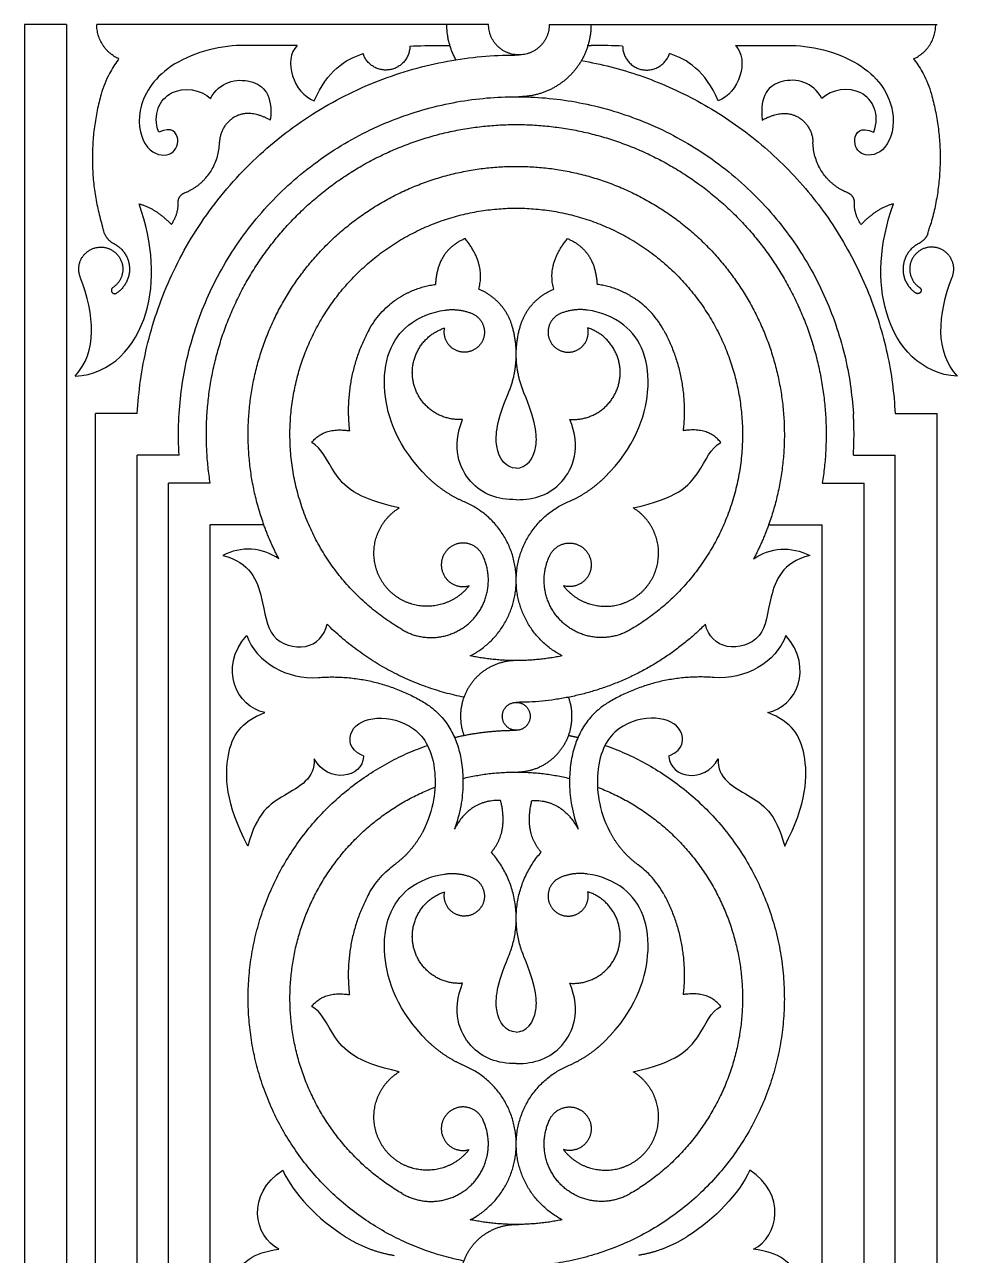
# Model space of a CAD drawing. Header units: millimetres. Extents: x -100 to 100, y -100 to 100.
# Drawn here: x -62.72 to -33.01, y -11.17 to 28.04 of the extents above; entities that cross this region are included whole.
import ezdxf

# ---------------------------------------------------------------- set-up
doc = ezdxf.new("R2010")
doc.units = ezdxf.units.MM
doc.header["$MEASUREMENT"] = 0
doc.layers.add('Layer 03', color=5, linetype='Continuous')

msp = doc.modelspace()

# ---------------------------------------------------------------- linework, layer by layer
at = {"layer": 'Layer 03'}
for p, q in [((-61.386, 28.038), (-62.717, 28.038)), ((-62.717, 28.038), (-62.717, -62.675)), ((-61.386, 28.038), (-61.386, -61.343)), ((-47.943, 28.038), (-60.42, 28.038)), ((-54.04, 27.372), (-55.827, 27.372)), ((-49.445, 27.372), (-49.176, 27.372)), ((-44.806, 27.372), (-44.678, 27.372)), ((-40.083, 27.372), (-38.296, 27.372)), ((-59.131, 15.651), (-60.462, 15.651)), ((-60.462, -21.604), (-60.462, 15.651)), ((-34.993, 15.651), (-33.661, 15.651)), ((-33.661, -21.604), (-33.661, 15.651)), ((-59.131, -20.273), (-59.131, 14.32)), ((-57.797, 14.32), (-59.131, 14.32)), ((-36.326, 14.32), (-34.993, 14.32)), ((-34.993, -20.273), (-34.993, 14.32)), ((-58.139, -19.386), (-58.139, 13.432)), ((-56.807, 13.432), (-58.139, 13.432)), ((-37.316, 13.432), (-35.985, 13.432)), ((-35.985, -19.386), (-35.985, 13.432)), ((-56.807, -18.054), (-56.807, 12.101)), ((-55.097, 12.101), (-56.807, 12.101)), ((-39.026, 12.101), (-37.316, 12.101)), ((-37.316, -18.054), (-37.316, 12.101)), ((-51.922, 4.746), (-51.979, 4.768)), ((-51.922, 4.746), (-51.924, 4.715)), ((-42.201, 4.746), (-42.145, 4.768)), ((-42.201, 4.746), (-42.199, 4.715))]:
    msp.add_line(p, q, dxfattribs=at)
msp.add_lwpolyline([(-46.012, 28.038), (-33.661, 28.038)], dxfattribs=at)
for points, weights in [([(-59.716, 26.948), (-60.42, 27.265), (-60.42, 28.038)], [1, 0.839879502947, 1]), ([(-48.985, 26.922), (-49.274, 27.442), (-49.274, 28.038)], [1, 0.968013598976, 1]), ([(-34.407, 26.948), (-33.703, 27.265), (-33.703, 28.038)], [1, 0.839879502947, 1]), ([(-59.131, 15.651), (-58.496, 27.156), (-46.974, 27.072)], [1, 0.723807300797, 1]), ([(-44.985, 26.893), (-35.522, 25.242), (-34.993, 15.651)], [1, 0.782886232853, 1]), ([(-60.28, 25.821), (-60.876, 23.705), (-60.235, 21.602)], [1, 0.959638108139, 1]), ([(-33.843, 25.821), (-33.248, 23.705), (-33.888, 21.602)], [1, 0.959638108139, 1]), ([(-56.073, 25.069), (-56.499, 24.795), (-56.51, 24.289)], [1, 0.883248165462, 1]), ([(-38.05, 25.069), (-37.625, 24.795), (-37.614, 24.289)], [1, 0.883248165462, 1]), ([(-57.623, 22.678), (-57.248, 22.824), (-56.976, 23.12)], [1, 0.974090781935, 1]), ([(-36.5, 22.678), (-36.875, 22.824), (-37.147, 23.12)], [1, 0.974090781935, 1]), ([(-57.831, 22.36), (-57.841, 22.593), (-57.623, 22.678)], [1, 0.813396467735, 1]), ([(-36.292, 22.36), (-36.282, 22.593), (-36.5, 22.678)], [1, 0.813396467735, 1]), ([(-60.171, 21.375), (-60.081, 21.167), (-59.879, 21.064)], [1, 0.940091577259, 1]), ([(-33.953, 21.375), (-34.042, 21.167), (-34.244, 21.064)], [1, 0.940091577259, 1]), ([(-50.946, 19.234), (-50.357, 19.665), (-49.634, 19.763)], [1, 0.969220859214, 1]), ([(-47.191, 18.434), (-47.439, 19.279), (-48.255, 19.609)], [1, 0.900194487108, 1]), ([(-46.933, 18.434), (-46.685, 19.279), (-45.868, 19.609)], [1, 0.900194486681, 1]), ([(-43.177, 19.234), (-43.766, 19.665), (-44.489, 19.763)], [1, 0.969220859368, 1]), ([(-49.335, 18.943), (-48.886, 19.008), (-48.468, 18.833)], [1, 0.963872600279, 1]), ([(-44.788, 18.943), (-45.237, 19.008), (-45.656, 18.833)], [1, 0.963872600279, 1]), ([(-47.308, 16.31), (-46.873, 17.351), (-47.191, 18.434)], [1, 0.942531558772, 1]), ([(-46.816, 16.31), (-47.251, 17.351), (-46.933, 18.434)], [1, 0.942531558772, 1]), ([(-51.76, 18.299), (-52.575, 16.797), (-52.373, 15.1)], [1, 0.953024539363, 1]), ([(-42.363, 18.299), (-41.548, 16.797), (-41.75, 15.1)], [1, 0.953024539363, 1]), ([(-57.797, 14.32), (-57.838, 14.985), (-57.797, 15.651)], [1, 0.998083140222, 1]), ([(-36.326, 14.32), (-36.285, 14.985), (-36.326, 15.651)], [1, 0.998083140222, 1]), ([(-48.709, 12.832), (-49.371, 13.115), (-49.883, 13.621)], [1, 0.982295851175, 1]), ([(-45.415, 12.832), (-44.752, 13.115), (-44.24, 13.621)], [1, 0.982295851175, 1]), ([(-47.062, 10.337), (-47.062, 12.128), (-48.709, 12.832)], [1, 0.834494840491, 1]), ([(-47.062, 10.337), (-47.062, 12.128), (-45.415, 12.832)], [1, 0.834494840491, 1]), ([(-54.621, 11.017), (-54.896, 11.542), (-55.097, 12.101)], [1, 0.997595205267, 1]), ([(-39.026, 12.101), (-39.227, 11.542), (-39.503, 11.017)], [1, 0.997595205267, 1]), ([(-48.525, 7.93), (-47.062, 8.689), (-47.062, 10.337)], [1, 0.854481530251, 1]), ([(-45.598, 7.93), (-47.062, 8.689), (-47.062, 10.337)], [1, 0.854481530251, 1]), ([(-48.729, 6.613), (-51.259, 7.116), (-53.086, 8.936)], [1, 0.957266681175, 1]), ([(-41.037, 8.936), (-43.535, 6.448), (-47.062, 6.448)], [1, 0.924261948984, 1]), ([(-45.598, 7.93), (-47.062, 7.626), (-48.525, 7.93)], [1, 0.979149687614, 1]), ([(-53.36, 7.241), (-51.564, 7.376), (-50.015, 6.457)], [1, 0.953716340276, 1]), ([(-40.764, 7.241), (-42.56, 7.376), (-44.108, 6.457)], [1, 0.953716340276, 1]), ([(-49.027, 5.331), (-48.057, 5.56), (-47.062, 5.56)], [1, 0.993265382999, 1]), ([(-45.394, 5.396), (-45.245, 5.366), (-45.097, 5.331)], [1, 0.999841216745, 1]), ([(-48.759, 4.026), (-47.062, 4.438), (-45.364, 4.026)], [1, 0.971853105428, 1]), ([(-50.041, 2.327), (-50.37, 1.693), (-50.946, 1.272)], [1, 0.973657598758, 1]), ([(-44.082, 2.327), (-43.753, 1.693), (-43.177, 1.272)], [1, 0.973657598758, 1]), ([(-47.308, -1.652), (-46.541, 0.184), (-47.855, 1.677)], [1, 0.847965216321, 1]), ([(-46.816, -1.652), (-47.583, 0.184), (-46.268, 1.677)], [1, 0.847965216321, 1]), ([(-49.335, 0.981), (-48.886, 1.046), (-48.468, 0.871)], [1, 0.963872600279, 1]), ([(-44.788, 0.981), (-45.237, 1.046), (-45.656, 0.871)], [1, 0.963872600279, 1]), ([(-51.76, 0.337), (-52.575, -1.165), (-52.373, -2.862)], [1, 0.953024539363, 1]), ([(-42.363, 0.337), (-41.548, -1.165), (-41.75, -2.862)], [1, 0.953024539363, 1]), ([(-48.709, -5.13), (-49.371, -4.848), (-49.883, -4.341)], [1, 0.982295851175, 1]), ([(-45.415, -5.13), (-44.752, -4.848), (-44.24, -4.341)], [1, 0.982295851175, 1]), ([(-47.062, -7.625), (-47.062, -5.834), (-48.709, -5.13)], [1, 0.834494840491, 1]), ([(-47.062, -7.625), (-47.062, -5.834), (-45.415, -5.13)], [1, 0.834494840491, 1]), ([(-48.525, -10.032), (-47.062, -9.273), (-47.062, -7.625)], [1, 0.854481530251, 1]), ([(-45.598, -10.032), (-47.062, -9.273), (-47.062, -7.625)], [1, 0.854481530251, 1]), ([(-45.598, -10.032), (-47.062, -10.336), (-48.525, -10.032)], [1, 0.979149687607, 1]), ([(-52.507, -10.571), (-51.791, -11.029), (-50.952, -11.168)], [1, 0.979420672727, 1]), ([(-41.616, -10.571), (-42.332, -11.029), (-43.171, -11.168)], [1, 0.979420672727, 1])]:
    msp.add_rational_spline(points, weights, degree=2, dxfattribs=at)
for points, weights, knots in [([(-46.012, 28.038), (-46.012, 27.072), (-46.978, 27.072), (-47.943, 27.072), (-47.943, 28.038)], [1, 0.707106781187, 1, 0.707106781187, 1], [3.416484, 3.416484, 3.416484, 4.270605, 4.270605, 5.124726, 5.124726, 5.124726]), ([(-44.681, 28.038), (-44.681, 27.086), (-45.354, 26.413), (-46.027, 25.741), (-46.978, 25.741)], [1, 0.923850618578, 1, 0.923850618578, 1], [3.4164842, 3.4164842, 3.4164842, 3.8436269, 3.8436269, 4.2707696, 4.2707696, 4.2707696]), ([(-50.45, 27.355), (-50.45, 26.703), (-51.094, 26.6), (-51.737, 26.496), (-51.941, 27.115)], [1, 0.761334532314, 1, 0.761334532314, 1], [0.038443, 0.038443, 0.038443, 0.646471, 0.646471, 1.254499, 1.254499, 1.254499]), ([(-43.673, 27.355), (-43.673, 26.703), (-43.03, 26.6), (-42.386, 26.496), (-42.182, 27.115)], [1, 0.761334532314, 1, 0.761334532314, 1], [0.038443, 0.038443, 0.038443, 0.646471, 0.646471, 1.254499, 1.254499, 1.254499]), ([(-57.797, 15.651), (-57.172, 25.741), (-47.062, 25.741), (-36.952, 25.741), (-36.326, 15.651)], [1, 0.728658822431, 1, 0.728658822431, 1], [39.751558, 39.751558, 39.751558, 50.026047, 50.026047, 60.300536, 60.300536, 60.300536]), ([(-56.807, 13.432), (-57.524, 17.928), (-54.569, 21.391), (-51.614, 24.854), (-47.062, 24.854), (-42.509, 24.854), (-39.554, 21.391), (-36.6, 17.928), (-37.316, 13.432)], [1, 0.90804175397, 1, 0.90804175397, 1, 0.90804175397, 1, 0.90804175397, 1], [34.040327, 34.040327, 34.040327, 39.278204, 39.278204, 44.516081, 44.516081, 49.753958, 49.753958, 54.991836, 54.991836, 54.991836]), ([(-55.097, 12.101), (-56.594, 16.272), (-54.044, 19.897), (-51.494, 23.523), (-47.062, 23.523), (-42.629, 23.523), (-40.079, 19.897), (-37.529, 16.272), (-39.026, 12.101)], [1, 0.887518454236, 1, 0.887518454236, 1, 0.887518454236, 1, 0.887518454236, 1], [30.19397, 30.19397, 30.19397, 35.518371, 35.518371, 40.842771, 40.842771, 46.167172, 46.167172, 51.491572, 51.491572, 51.491572]), ([(-50.693, 8.761), (-55.458, 11.542), (-54.018, 16.866), (-52.578, 22.191), (-47.062, 22.191), (-41.546, 22.191), (-40.106, 16.866), (-38.666, 11.542), (-43.43, 8.761)], [1, 0.794055105339, 1, 0.794055105339, 1, 0.794055105339, 1, 0.794055105339, 1], [22.76403, 22.76403, 22.76403, 29.048418, 29.048418, 35.332806, 35.332806, 41.617193, 41.617193, 47.901581, 47.901581, 47.901581]), ([(-60.946, 19.995), (-61.106, 20.407), (-60.803, 20.729), (-60.5, 21.052), (-60.079, 20.917), (-59.657, 20.782), (-59.597, 20.343), (-59.538, 19.905), (-59.908, 19.662)], [1, 0.845758342443, 1, 0.845758342443, 1, 0.845758342443, 1, 0.845758342443, 1], [0.831806, 0.831806, 0.831806, 1.141491, 1.141491, 1.451176, 1.451176, 1.760861, 1.760861, 2.070546, 2.070546, 2.070546]), ([(-59.879, 21.064), (-59.409, 20.826), (-59.379, 20.3), (-59.35, 19.773), (-59.791, 19.484)], [1, 0.866345561664, 1, 0.866345561664, 1], [0.9525074, 0.9525074, 0.9525074, 1.3657732, 1.3657732, 1.7790389, 1.7790389, 1.7790389]), ([(-34.244, 21.064), (-34.715, 20.826), (-34.744, 20.3), (-34.773, 19.773), (-34.333, 19.484)], [1, 0.866345561664, 1, 0.866345561664, 1], [0.9525074, 0.9525074, 0.9525074, 1.3657732, 1.3657732, 1.7790389, 1.7790389, 1.7790389]), ([(-33.177, 19.995), (-33.017, 20.407), (-33.32, 20.729), (-33.623, 21.052), (-34.045, 20.917), (-34.466, 20.782), (-34.526, 20.343), (-34.586, 19.905), (-34.216, 19.662)], [1, 0.845758342443, 1, 0.845758342443, 1, 0.845758342443, 1, 0.845758342443, 1], [0.831806, 0.831806, 0.831806, 1.141491, 1.141491, 1.451176, 1.451176, 1.760861, 1.760861, 2.070546, 2.070546, 2.070546]), ([(-59.908, 19.662), (-59.997, 19.604), (-59.938, 19.515), (-59.88, 19.426), (-59.791, 19.484)], [1, 0.707106781187, 1, 0.707106781187, 1], [0, 0, 0, 0.0942478, 0.0942478, 0.1884956, 0.1884956, 0.1884956]), ([(-34.216, 19.662), (-34.127, 19.604), (-34.185, 19.515), (-34.244, 19.426), (-34.333, 19.484)], [1, 0.707106781187, 1, 0.707106781187, 1], [0, 0, 0, 0.0942478, 0.0942478, 0.1884956, 0.1884956, 0.1884956]), ([(-48.468, 18.833), (-48.092, 18.676), (-48.075, 18.27), (-48.058, 17.863), (-48.418, 17.675), (-48.778, 17.487), (-49.102, 17.733), (-49.425, 17.979), (-49.34, 18.377)], [1, 0.844038262269, 1, 0.844038262269, 1, 0.844038262269, 1, 0.844038262269, 1], [1.84157, 1.84157, 1.84157, 2.249684, 2.249684, 2.657798, 2.657798, 3.065912, 3.065912, 3.474026, 3.474026, 3.474026]), ([(-45.656, 18.833), (-46.031, 18.676), (-46.048, 18.27), (-46.066, 17.863), (-45.705, 17.675), (-45.345, 17.487), (-45.022, 17.733), (-44.698, 17.979), (-44.783, 18.377)], [1, 0.844038261634, 1, 0.844038261634, 1, 0.844038261634, 1, 0.844038261634, 1], [0, 0, 0, 0.408114, 0.408114, 0.816228, 0.816228, 1.224343, 1.224343, 1.632457, 1.632457, 1.632457]), ([(-48.769, 15.462), (-50.089, 15.368), (-50.343, 16.667), (-50.598, 17.966), (-49.34, 18.377)], [1, 0.749001749699, 1, 0.749001749699, 1], [0, 0, 0, 1.220805, 1.220805, 2.44161, 2.44161, 2.44161]), ([(-45.355, 15.462), (-44.034, 15.368), (-43.78, 16.667), (-43.525, 17.966), (-44.783, 18.377)], [1, 0.749001749176, 1, 0.749001749176, 1], [0, 0, 0, 1.220805, 1.220805, 2.44161, 2.44161, 2.44161]), ([(-48.564, 10.163), (-49.05, 9.537), (-49.842, 9.509), (-50.634, 9.481), (-51.163, 10.071), (-51.691, 10.662), (-51.576, 11.446), (-51.461, 12.23), (-50.785, 12.644)], [1, 0.905637782271, 1, 0.905637782271, 1, 0.905637782271, 1, 0.905637782271, 1], [0, 0, 0, 0.835167, 0.835167, 1.670333, 1.670333, 2.5055, 2.5055, 3.340666, 3.340666, 3.340666]), ([(-45.559, 10.163), (-45.074, 9.537), (-44.282, 9.509), (-43.489, 9.481), (-42.961, 10.071), (-42.432, 10.662), (-42.547, 11.446), (-42.662, 12.23), (-43.338, 12.644)], [1, 0.905637782271, 1, 0.905637782271, 1, 0.905637782271, 1, 0.905637782271, 1], [0, 0, 0, 0.835167, 0.835167, 1.670333, 1.670333, 2.5055, 2.5055, 3.340666, 3.340666, 3.340666]), ([(-48.131, 11.131), (-48.323, 11.529), (-48.766, 11.523), (-49.208, 11.516), (-49.388, 11.112), (-49.569, 10.709), (-49.279, 10.375), (-48.989, 10.041), (-48.564, 10.163)], [1, 0.84310448711, 1, 0.84310448711, 1, 0.84310448711, 1, 0.84310448711, 1], [2.454832, 2.454832, 2.454832, 2.898482, 2.898482, 3.342133, 3.342133, 3.785784, 3.785784, 4.229435, 4.229435, 4.229435]), ([(-45.992, 11.131), (-45.8, 11.529), (-45.358, 11.523), (-44.915, 11.516), (-44.735, 11.112), (-44.554, 10.709), (-44.844, 10.375), (-45.134, 10.041), (-45.559, 10.163)], [1, 0.843104486404, 1, 0.843104486404, 1, 0.843104486404, 1, 0.843104486404, 1], [2.454832, 2.454832, 2.454832, 2.898482, 2.898482, 3.342133, 3.342133, 3.785784, 3.785784, 4.229435, 4.229435, 4.229435]), ([(-50.693, 8.761), (-49.527, 8.081), (-48.535, 8.998), (-47.543, 9.915), (-48.131, 11.131)], [1, 0.803738185747, 1, 0.803738185747, 1], [6.39289, 6.39289, 6.39289, 8.340144, 8.340144, 10.287398, 10.287398, 10.287398]), ([(-43.43, 8.761), (-44.597, 8.081), (-45.588, 8.998), (-46.58, 9.915), (-45.992, 11.131)], [1, 0.803738185747, 1, 0.803738185747, 1], [6.39289, 6.39289, 6.39289, 8.340144, 8.340144, 10.287398, 10.287398, 10.287398]), ([(-47.062, 7.779), (-47.986, 7.779), (-48.516, 7.022), (-49.046, 6.264), (-48.729, 5.396)], [1, 0.886933509792, 1, 0.886933509792, 1], [6.283185, 6.283185, 6.283185, 7.243451, 7.243451, 8.203717, 8.203717, 8.203717]), ([(-46.618, 6.004), (-46.618, 6.448), (-47.062, 6.448), (-47.505, 6.448), (-47.505, 6.004), (-47.505, 5.56), (-47.062, 5.56), (-46.618, 5.56), (-46.618, 6.004)], [1, 0.707106781187, 1, 0.707106781187, 1, 0.707106781187, 1, 0.707106781187, 1], [0, 0, 0, 0.392699, 0.392699, 0.785398, 0.785398, 1.178097, 1.178097, 1.570796, 1.570796, 1.570796]), ([(-47.145, 4.231), (-46.195, 4.186), (-45.632, 4.953), (-45.068, 5.719), (-45.394, 6.613)], [1, 0.88144307266, 1, 0.88144307266, 1], [3.094575, 3.094575, 3.094575, 4.07835, 4.07835, 5.062125, 5.062125, 5.062125]), ([(-48.729, -11.35), (-55.119, -10.077), (-55.578, -3.578), (-56.036, 2.921), (-49.889, 5.079)], [1, 0.794954124803, 1, 0.794954124803, 1], [24.47041, 24.47041, 24.47041, 31.718354, 31.718354, 38.966298, 38.966298, 38.966298]), ([(-44.234, 5.079), (-37.435, 2.693), (-38.646, -4.411), (-39.856, -11.514), (-47.062, -11.514)], [1, 0.764187792795, 1, 0.764187792795, 1], [7.788531, 7.788531, 7.788531, 15.582973, 15.582973, 23.377414, 23.377414, 23.377414]), ([(-50.693, -9.201), (-54.609, -6.916), (-54.244, -2.398), (-53.88, 2.121), (-49.649, 3.748)], [1, 0.84644742491, 1, 0.84644742491, 1], [22.76403, 22.76403, 22.76403, 28.165162, 28.165162, 33.566293, 33.566293, 33.566293]), ([(-44.474, 3.748), (-40.243, 2.121), (-39.879, -2.398), (-39.515, -6.916), (-43.43, -9.201)], [1, 0.84644742486, 1, 0.84644742486, 1], [6.880994, 6.880994, 6.880994, 12.282125, 12.282125, 17.683256, 17.683256, 17.683256]), ([(-48.468, 0.871), (-48.092, 0.714), (-48.075, 0.308), (-48.058, -0.099), (-48.418, -0.287), (-48.778, -0.475), (-49.102, -0.229), (-49.425, 0.017), (-49.34, 0.415)], [1, 0.844038262025, 1, 0.844038262025, 1, 0.844038262025, 1, 0.844038262025, 1], [1.84157, 1.84157, 1.84157, 2.249684, 2.249684, 2.657798, 2.657798, 3.065912, 3.065912, 3.474026, 3.474026, 3.474026]), ([(-45.656, 0.871), (-46.031, 0.714), (-46.048, 0.308), (-46.066, -0.099), (-45.705, -0.287), (-45.345, -0.475), (-45.022, -0.229), (-44.698, 0.017), (-44.783, 0.415)], [1, 0.844038262025, 1, 0.844038262025, 1, 0.844038262025, 1, 0.844038262025, 1], [1.84157, 1.84157, 1.84157, 2.249684, 2.249684, 2.657798, 2.657798, 3.065912, 3.065912, 3.474026, 3.474026, 3.474026]), ([(-48.769, -2.5), (-50.089, -2.594), (-50.343, -1.295), (-50.598, 0.004), (-49.34, 0.415)], [1, 0.749001749176, 1, 0.749001749176, 1], [0, 0, 0, 1.220805, 1.220805, 2.44161, 2.44161, 2.44161]), ([(-45.355, -2.5), (-44.034, -2.594), (-43.78, -1.295), (-43.525, 0.004), (-44.783, 0.415)], [1, 0.749001749176, 1, 0.749001749176, 1], [0, 0, 0, 1.220805, 1.220805, 2.44161, 2.44161, 2.44161]), ([(-48.564, -7.799), (-49.05, -8.426), (-49.842, -8.453), (-50.634, -8.481), (-51.163, -7.891), (-51.691, -7.3), (-51.576, -6.516), (-51.461, -5.732), (-50.785, -5.318)], [1, 0.905637782271, 1, 0.905637782271, 1, 0.905637782271, 1, 0.905637782271, 1], [0, 0, 0, 0.835167, 0.835167, 1.670333, 1.670333, 2.5055, 2.5055, 3.340666, 3.340666, 3.340666]), ([(-45.559, -7.799), (-45.074, -8.426), (-44.282, -8.453), (-43.489, -8.481), (-42.961, -7.891), (-42.432, -7.3), (-42.547, -6.516), (-42.662, -5.732), (-43.338, -5.318)], [1, 0.905637782271, 1, 0.905637782271, 1, 0.905637782271, 1, 0.905637782271, 1], [0, 0, 0, 0.835167, 0.835167, 1.670333, 1.670333, 2.5055, 2.5055, 3.340666, 3.340666, 3.340666]), ([(-48.131, -6.831), (-48.323, -6.433), (-48.766, -6.439), (-49.208, -6.446), (-49.388, -6.85), (-49.569, -7.253), (-49.279, -7.587), (-48.989, -7.921), (-48.564, -7.799)], [1, 0.843104526392, 1, 0.843104526392, 1, 0.843104526392, 1, 0.843104526392, 1], [2.454832, 2.454832, 2.454832, 2.898483, 2.898483, 3.342133, 3.342133, 3.785784, 3.785784, 4.229435, 4.229435, 4.229435]), ([(-45.992, -6.831), (-45.8, -6.433), (-45.358, -6.439), (-44.915, -6.446), (-44.735, -6.85), (-44.554, -7.253), (-44.844, -7.587), (-45.134, -7.921), (-45.559, -7.799)], [1, 0.843104498597, 1, 0.843104498597, 1, 0.843104498597, 1, 0.843104498597, 1], [2.454832, 2.454832, 2.454832, 2.898483, 2.898483, 3.342133, 3.342133, 3.785784, 3.785784, 4.229435, 4.229435, 4.229435]), ([(-50.693, -9.201), (-49.527, -9.881), (-48.535, -8.964), (-47.543, -8.047), (-48.131, -6.831)], [1, 0.803738185747, 1, 0.803738185747, 1], [6.39289, 6.39289, 6.39289, 8.340144, 8.340144, 10.287398, 10.287398, 10.287398]), ([(-43.43, -9.201), (-44.597, -9.881), (-45.588, -8.964), (-46.58, -8.047), (-45.992, -6.831)], [1, 0.803738185747, 1, 0.803738185747, 1], [6.39289, 6.39289, 6.39289, 8.340144, 8.340144, 10.287398, 10.287398, 10.287398]), ([(-48.729, -12.566), (-49.055, -11.672), (-48.492, -10.906), (-47.928, -10.14), (-46.978, -10.185)], [1, 0.881443072485, 1, 0.881443072485, 1], [1.221061, 1.221061, 1.221061, 2.204835, 2.204835, 3.18861, 3.18861, 3.18861])]:
    msp.add_rational_spline(points, weights, degree=2, knots=knots, dxfattribs=at)
for points, degree in [([(-55.827, 27.372), (-56.565, 27.372), (-58.341, 26.843), (-59.247, 25.253), (-58.886, 23.942), (-58.028, 23.789), (-57.716, 24.376), (-58.019, 24.81), (-58.448, 24.614)], 3), ([(-54.04, 27.372), (-54.499, 26.922), (-54.15, 25.837), (-53.493, 25.611)], 3), ([(-53.493, 25.611), (-53.077, 26.573), (-52.506, 26.933), (-51.941, 27.115)], 3), ([(-50.45, 27.355), (-50.149, 27.369), (-49.822, 27.372), (-49.445, 27.372)], 3), ([(-43.673, 27.355), (-43.975, 27.369), (-44.301, 27.372), (-44.678, 27.372)], 3), ([(-40.63, 25.611), (-41.046, 26.573), (-41.617, 26.933), (-42.182, 27.115)], 3), ([(-40.083, 27.372), (-39.625, 26.922), (-39.973, 25.837), (-40.63, 25.611)], 3), ([(-38.296, 27.372), (-37.558, 27.372), (-35.782, 26.843), (-34.876, 25.253), (-35.237, 23.942), (-36.096, 23.789), (-36.407, 24.376), (-36.105, 24.81), (-35.675, 24.614)], 3), ([(-56.795, 25.686), (-56.521, 26.221), (-55.405, 26.447), (-54.8, 25.794), (-54.895, 24.999)], 3), ([(-37.328, 25.686), (-37.603, 26.221), (-38.718, 26.447), (-39.323, 25.794), (-39.228, 24.999)], 3), ([(-58.448, 24.614), (-58.65, 25.178), (-58.199, 26.147), (-57.099, 25.974), (-56.795, 25.686)], 3), ([(-35.675, 24.614), (-35.473, 25.178), (-35.925, 26.147), (-37.024, 25.974), (-37.328, 25.686)], 3), ([(-54.895, 24.999), (-55.598, 25.376), (-56.073, 25.069)], 2), ([(-39.228, 24.999), (-38.525, 25.376), (-38.05, 25.069)], 2), ([(-58.042, 21.673), (-57.816, 22.004), (-57.831, 22.36)], 2), ([(-36.081, 21.673), (-36.307, 22.004), (-36.292, 22.36)], 2), ([(-59.072, 22.326), (-58.59, 22.221), (-58.042, 21.673)], 2), ([(-35.051, 22.326), (-35.533, 22.221), (-36.081, 21.673)], 2), ([(-48.691, 21.221), (-49.58, 20.849), (-49.634, 19.763)], 2), ([(-48.255, 19.609), (-48.033, 20.419), (-48.691, 21.221)], 2), ([(-45.868, 19.609), (-46.09, 20.419), (-45.432, 21.221)], 2), ([(-45.432, 21.221), (-44.543, 20.849), (-44.489, 19.763)], 2), ([(-61.109, 16.834), (-60.405, 17.608), (-60.473, 18.779), (-60.946, 19.995)], 3), ([(-33.014, 16.834), (-33.719, 17.608), (-33.65, 18.779), (-33.177, 19.995)], 3), ([(-47.062, 12.904), (-47.655, 12.904), (-48.621, 13.226), (-49.136, 14.568), (-48.769, 15.462)], 3), ([(-47.062, 12.904), (-46.468, 12.904), (-45.503, 13.226), (-44.987, 14.568), (-45.355, 15.462)], 3), ([(-53.576, 14.727), (-53.177, 15.229), (-52.373, 15.1)], 2), ([(-40.548, 14.727), (-40.946, 15.229), (-41.75, 15.1)], 2), ([(-50.785, 12.644), (-52.178, 12.937), (-52.962, 13.773), (-53.252, 14.557), (-53.576, 14.727)], 3), ([(-43.338, 12.644), (-41.945, 12.937), (-41.161, 13.773), (-40.871, 14.557), (-40.548, 14.727)], 3), ([(-54.621, 11.017), (-55.135, 11.385), (-55.831, 11.437), (-56.406, 11.123)], 3), ([(-39.503, 11.017), (-38.989, 11.385), (-38.292, 11.437), (-37.718, 11.123)], 3), ([(-56.406, 11.123), (-55.535, 10.915), (-55.083, 9.731), (-54.995, 8.42), (-53.69, 8.037), (-53.167, 8.559), (-53.086, 8.936)], 3), ([(-37.718, 11.123), (-38.588, 10.915), (-39.041, 9.731), (-39.128, 8.42), (-40.434, 8.037), (-40.956, 8.559), (-41.037, 8.936)], 3), ([(-55.07, 6.127), (-55.96, 6.303), (-56.564, 7.532), (-55.642, 8.582)], 3), ([(-55.642, 8.582), (-55.344, 7.712), (-54.347, 7.166), (-53.36, 7.241)], 3), ([(-38.481, 8.582), (-38.78, 7.712), (-39.776, 7.166), (-40.764, 7.241)], 3), ([(-39.054, 6.127), (-38.163, 6.303), (-37.559, 7.532), (-38.481, 8.582)], 3), ([(-55.611, 1.867), (-56.324, 3.237), (-56.373, 4.999), (-55.849, 5.81), (-55.07, 6.127)], 3), ([(-38.513, 1.867), (-37.799, 3.237), (-37.75, 4.999), (-38.275, 5.81), (-39.054, 6.127)], 3), ([(-51.924, 4.715), (-51.956, 4.048), (-53.056, 3.834), (-53.495, 4.651)], 3), ([(-42.199, 4.715), (-42.167, 4.048), (-41.067, 3.834), (-40.629, 4.651)], 3), ([(-53.495, 4.651), (-53.452, 4.027), (-54.508, 3.477), (-55.32, 2.946), (-55.611, 1.867)], 3), ([(-40.629, 4.651), (-40.672, 4.027), (-39.616, 3.477), (-38.803, 2.946), (-38.513, 1.867)], 3), ([(-47.559, 3.321), (-48.521, 3.365), (-49.035, 2.407)], 2), ([(-47.855, 1.677), (-47.307, 2.314), (-47.559, 3.321)], 2), ([(-46.268, 1.677), (-46.816, 2.314), (-46.564, 3.321)], 2), ([(-46.564, 3.321), (-45.602, 3.365), (-45.088, 2.407)], 2), ([(-47.062, -5.058), (-47.655, -5.058), (-48.621, -4.736), (-49.136, -3.394), (-48.769, -2.5)], 3), ([(-47.062, -5.058), (-46.468, -5.058), (-45.503, -4.736), (-44.987, -3.394), (-45.355, -2.5)], 3), ([(-53.576, -3.235), (-53.177, -2.733), (-52.373, -2.862)], 2), ([(-40.548, -3.235), (-40.946, -2.733), (-41.75, -2.862)], 2), ([(-50.785, -5.318), (-52.178, -5.025), (-52.962, -4.19), (-53.252, -3.405), (-53.576, -3.235)], 3), ([(-43.338, -5.318), (-41.945, -5.025), (-41.161, -4.19), (-40.871, -3.405), (-40.548, -3.235)], 3), ([(-54.617, -10.974), (-55.425, -10.561), (-55.669, -9.213), (-54.495, -8.456)], 3), ([(-54.495, -8.456), (-54.159, -9.21), (-53.395, -10.002), (-52.507, -10.571)], 3), ([(-39.628, -8.456), (-39.964, -9.21), (-40.728, -10.002), (-41.616, -10.571)], 3), ([(-39.506, -10.974), (-38.698, -10.561), (-38.454, -9.213), (-39.628, -8.456)], 3), ([(-56.305, -14.923), (-56.616, -13.409), (-56.18, -11.701), (-55.453, -11.065), (-54.617, -10.974)], 3), ([(-37.818, -14.923), (-37.507, -13.409), (-37.943, -11.701), (-38.67, -11.065), (-39.506, -10.974)], 3)]:
    msp.add_open_spline(points, degree=degree, dxfattribs=at)
for points, knots in [([(-59.716, 26.948), (-59.724, 26.939), (-59.836, 26.789), (-60.062, 26.431), (-60.216, 26.048), (-60.28, 25.821)], [2.4837929, 2.4837929, 2.4837929, 2.4837929, 2.504112, 2.7995039, 3.1977191, 3.1977191, 3.1977191, 3.1977191]), ([(-34.407, 26.948), (-34.4, 26.939), (-34.288, 26.789), (-34.062, 26.431), (-33.907, 26.048), (-33.843, 25.821)], [2.4837929, 2.4837929, 2.4837929, 2.4837929, 2.504112, 2.7995039, 3.1977191, 3.1977191, 3.1977191, 3.1977191]), ([(-56.976, 23.12), (-56.885, 23.219), (-56.721, 23.445), (-56.559, 23.835), (-56.514, 24.128), (-56.51, 24.279), (-56.51, 24.289)], [6.5276772, 6.5276772, 6.5276772, 6.5276772, 6.7536193, 6.9974624, 7.2356766, 7.2520895, 7.2520895, 7.2520895, 7.2520895]), ([(-37.147, 23.12), (-37.238, 23.219), (-37.402, 23.445), (-37.564, 23.835), (-37.609, 24.128), (-37.614, 24.279), (-37.614, 24.289)], [6.5276772, 6.5276772, 6.5276772, 6.5276772, 6.7536193, 6.9974624, 7.2356766, 7.2520895, 7.2520895, 7.2520895, 7.2520895]), ([(-61.109, 16.834), (-59.945, 16.91), (-58.494, 18.528), (-58.618, 21.049), (-59.072, 22.326)], [0, 0, 0, 0, 2.105522, 4.028433, 4.028433, 4.028433, 4.028433]), ([(-33.014, 16.834), (-34.178, 16.91), (-35.629, 18.528), (-35.505, 21.049), (-35.051, 22.326)], [0, 0, 0, 0, 2.105522, 4.028433, 4.028433, 4.028433, 4.028433]), ([(-60.171, 21.375), (-60.185, 21.428), (-60.206, 21.504), (-60.228, 21.579), (-60.235, 21.602)], [2.1311699, 2.1311699, 2.1311699, 2.1311699, 2.2234732, 2.2639899, 2.2639899, 2.2639899, 2.2639899]), ([(-33.953, 21.375), (-33.939, 21.428), (-33.918, 21.504), (-33.895, 21.579), (-33.888, 21.602)], [2.1311699, 2.1311699, 2.1311699, 2.1311699, 2.2234732, 2.2639899, 2.2639899, 2.2639899, 2.2639899]), ([(-51.76, 18.299), (-51.656, 18.492), (-51.467, 18.763), (-51.171, 19.058), (-51.017, 19.182), (-50.946, 19.234)], [3.2842856, 3.2842856, 3.2842856, 3.2842856, 3.6537686, 3.8403196, 3.9883249, 3.9883249, 3.9883249, 3.9883249]), ([(-42.363, 18.299), (-42.467, 18.492), (-42.657, 18.763), (-42.952, 19.058), (-43.107, 19.182), (-43.177, 19.234)], [3.2842856, 3.2842856, 3.2842856, 3.2842856, 3.6537686, 3.8403196, 3.9883249, 3.9883249, 3.9883249, 3.9883249]), ([(-49.883, 13.622), (-50.834, 14.563), (-51.591, 16.737), (-50.825, 18.491), (-49.735, 18.885), (-49.335, 18.943)], [0.337451, 0.337451, 0.337451, 0.337451, 1.775777, 3.551554, 4.663849, 4.663849, 4.663849, 4.663849]), ([(-44.24, 13.622), (-43.289, 14.563), (-42.532, 16.737), (-43.299, 18.491), (-44.388, 18.885), (-44.788, 18.943)], [0.337451, 0.337451, 0.337451, 0.337451, 1.775777, 3.551554, 4.663849, 4.663849, 4.663849, 4.663849]), ([(-47.062, 13.91), (-47.384, 13.91), (-47.811, 14.427), (-47.679, 15.42), (-47.308, 16.31)], [0, 0, 0, 0, 1.011487, 1.862043, 1.862043, 1.862043, 1.862043]), ([(-47.062, 13.91), (-46.739, 13.91), (-46.312, 14.427), (-46.444, 15.42), (-46.816, 16.31)], [0, 0, 0, 0, 1.011487, 1.862043, 1.862043, 1.862043, 1.862043]), ([(-50.015, 6.457), (-49.91, 6.395), (-49.749, 6.282), (-49.482, 6.043), (-49.275, 5.791), (-49.067, 5.44), (-48.903, 5.042), (-48.786, 4.509), (-48.742, 3.895), (-48.796, 3.204), (-48.926, 2.701), (-49.026, 2.431), (-49.035, 2.407)], [3.310948, 3.310948, 3.310948, 3.310948, 3.510231, 3.642115, 3.916742, 4.059, 4.331471, 4.64162, 4.980271, 5.369754, 5.810646, 5.855571, 5.855571, 5.855571, 5.855571]), ([(-44.108, 6.457), (-44.213, 6.395), (-44.375, 6.282), (-44.642, 6.043), (-44.849, 5.791), (-45.056, 5.44), (-45.22, 5.042), (-45.338, 4.509), (-45.381, 3.895), (-45.328, 3.204), (-45.197, 2.701), (-45.098, 2.431), (-45.088, 2.407)], [3.310948, 3.310948, 3.310948, 3.310948, 3.510231, 3.642115, 3.916742, 4.059, 4.331471, 4.64162, 4.980271, 5.369754, 5.810646, 5.855571, 5.855571, 5.855571, 5.855571]), ([(-51.979, 4.768), (-52.386, 4.93), (-52.451, 5.643), (-51.573, 6.059), (-50.236, 5.766), (-49.532, 4.605), (-49.673, 3.036), (-50.041, 2.327)], [0, 0, 0, 0, 0.994617, 1.989234, 2.983851, 3.978467, 4.692944, 4.692944, 4.692944, 4.692944]), ([(-42.145, 4.768), (-41.737, 4.93), (-41.672, 5.643), (-42.551, 6.059), (-43.888, 5.766), (-44.591, 4.605), (-44.45, 3.036), (-44.082, 2.327)], [0, 0, 0, 0, 0.994617, 1.989234, 2.983851, 3.978467, 4.692944, 4.692944, 4.692944, 4.692944]), ([(-51.76, 0.337), (-51.656, 0.529), (-51.467, 0.801), (-51.171, 1.096), (-51.017, 1.22), (-50.946, 1.272)], [3.2842856, 3.2842856, 3.2842856, 3.2842856, 3.6537686, 3.8403196, 3.9883249, 3.9883249, 3.9883249, 3.9883249]), ([(-42.363, 0.337), (-42.467, 0.529), (-42.657, 0.801), (-42.952, 1.096), (-43.107, 1.22), (-43.177, 1.272)], [3.2842856, 3.2842856, 3.2842856, 3.2842856, 3.6537686, 3.8403196, 3.9883249, 3.9883249, 3.9883249, 3.9883249]), ([(-49.883, -4.34), (-50.834, -3.399), (-51.591, -1.225), (-50.825, 0.529), (-49.735, 0.923), (-49.335, 0.981)], [0.337451, 0.337451, 0.337451, 0.337451, 1.775777, 3.551554, 4.663849, 4.663849, 4.663849, 4.663849]), ([(-44.24, -4.34), (-43.289, -3.399), (-42.532, -1.225), (-43.299, 0.529), (-44.388, 0.923), (-44.788, 0.981)], [0.337451, 0.337451, 0.337451, 0.337451, 1.775777, 3.551554, 4.663849, 4.663849, 4.663849, 4.663849]), ([(-47.062, -4.052), (-47.384, -4.052), (-47.811, -3.535), (-47.679, -2.542), (-47.308, -1.652)], [0, 0, 0, 0, 1.011487, 1.862043, 1.862043, 1.862043, 1.862043]), ([(-47.062, -4.052), (-46.739, -4.052), (-46.312, -3.535), (-46.444, -2.542), (-46.816, -1.652)], [0, 0, 0, 0, 1.011487, 1.862043, 1.862043, 1.862043, 1.862043])]:
    msp.add_open_spline(points, degree=3, knots=knots, dxfattribs=at)

doc.saveas('drawing.dxf')
